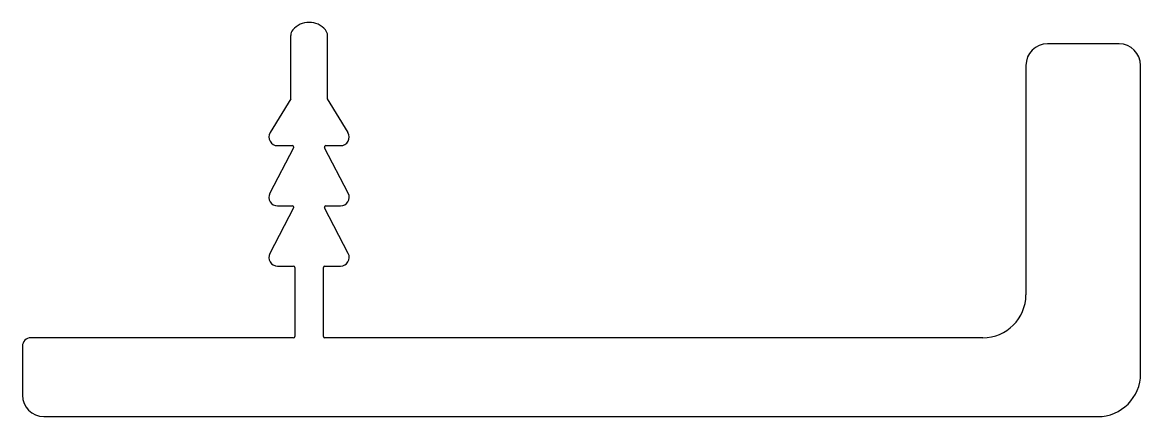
# Model space of a CAD drawing. Extents: x 2266.8 to 2305.8, y 1647.9 to 1661.6.
import ezdxf

# ---------------------------------------------------------------- set-up
doc = ezdxf.new("R2010")
doc.units = 0
doc.layers.get('0').update_dxf_attribs({"linetype": 'CONTINUOUS'})

msp = doc.modelspace()

# ---------------------------------------------------------------- linework, layer by layer
for p, q in [((2276.152, 1658.941), (2276.152, 1661.145)), ((2277.435, 1658.941), (2277.435, 1661.145)), ((2305.043, 1660.853), (2302.543, 1660.853)), ((2301.793, 1660.103), (2301.793, 1652.103)), ((2305.793, 1649.353), (2305.793, 1660.103)), ((2276.152, 1658.941), (2275.437, 1657.758)), ((2278.15, 1657.758), (2277.435, 1658.941)), ((2276.255, 1657.229), (2275.427, 1655.641)), ((2275.693, 1657.303), (2276.211, 1657.303)), ((2278.159, 1655.641), (2277.331, 1657.229)), ((2277.376, 1657.303), (2277.893, 1657.303)), ((2275.693, 1655.203), (2276.211, 1655.203)), ((2277.376, 1655.203), (2277.893, 1655.203)), ((2276.255, 1655.129), (2275.427, 1653.541)), ((2278.159, 1653.541), (2277.331, 1655.129)), ((2275.693, 1653.103), (2276.243, 1653.103)), ((2276.293, 1653.053), (2276.293, 1650.653)), ((2277.293, 1650.653), (2277.293, 1653.053)), ((2277.343, 1653.103), (2277.893, 1653.103)), ((2276.243, 1650.603), (2267.093, 1650.603)), ((2300.293, 1650.603), (2277.343, 1650.603)), ((2266.793, 1650.303), (2266.793, 1648.603)), ((2267.543, 1647.853), (2304.293, 1647.853))]:
    msp.add_line(p, q)
for centre, radius, start, end in [((2276.793, 1660.853), 0.75, 40.5618, 139.4382), ((2276.452, 1661.145), 0.3, 139.4382, 180), ((2277.135, 1661.145), 0.3, 0, 40.5618), ((2302.543, 1660.103), 0.75, 90, 180), ((2305.043, 1660.103), 0.75, 0, 90), ((2275.693, 1657.603), 0.3, 148.8508, 270), ((2277.893, 1657.603), 0.3, 270, 31.1492), ((2276.211, 1657.253), 0.05, 332.4676, 90), ((2277.376, 1657.253), 0.05, 90, 207.5324), ((2275.693, 1655.503), 0.3, 152.4676, 270), ((2277.893, 1655.503), 0.3, 270, 27.5324), ((2276.211, 1655.153), 0.05, 332.4676, 90), ((2277.376, 1655.153), 0.05, 90, 207.5324), ((2275.693, 1653.403), 0.3, 152.4676, 270), ((2277.893, 1653.403), 0.3, 270, 27.5324), ((2276.243, 1653.053), 0.05, 0, 90), ((2277.343, 1653.053), 0.05, 90, 180), ((2300.293, 1652.103), 1.5, 270, 360), ((2267.093, 1650.303), 0.3, 90, 180), ((2276.243, 1650.653), 0.05, 270, 360), ((2277.343, 1650.653), 0.05, 180, 270), ((2304.293, 1649.353), 1.5, 270, 360), ((2267.543, 1648.603), 0.75, 180, 270)]:
    msp.add_arc(centre, radius, start, end)

doc.saveas('drawing.dxf')
